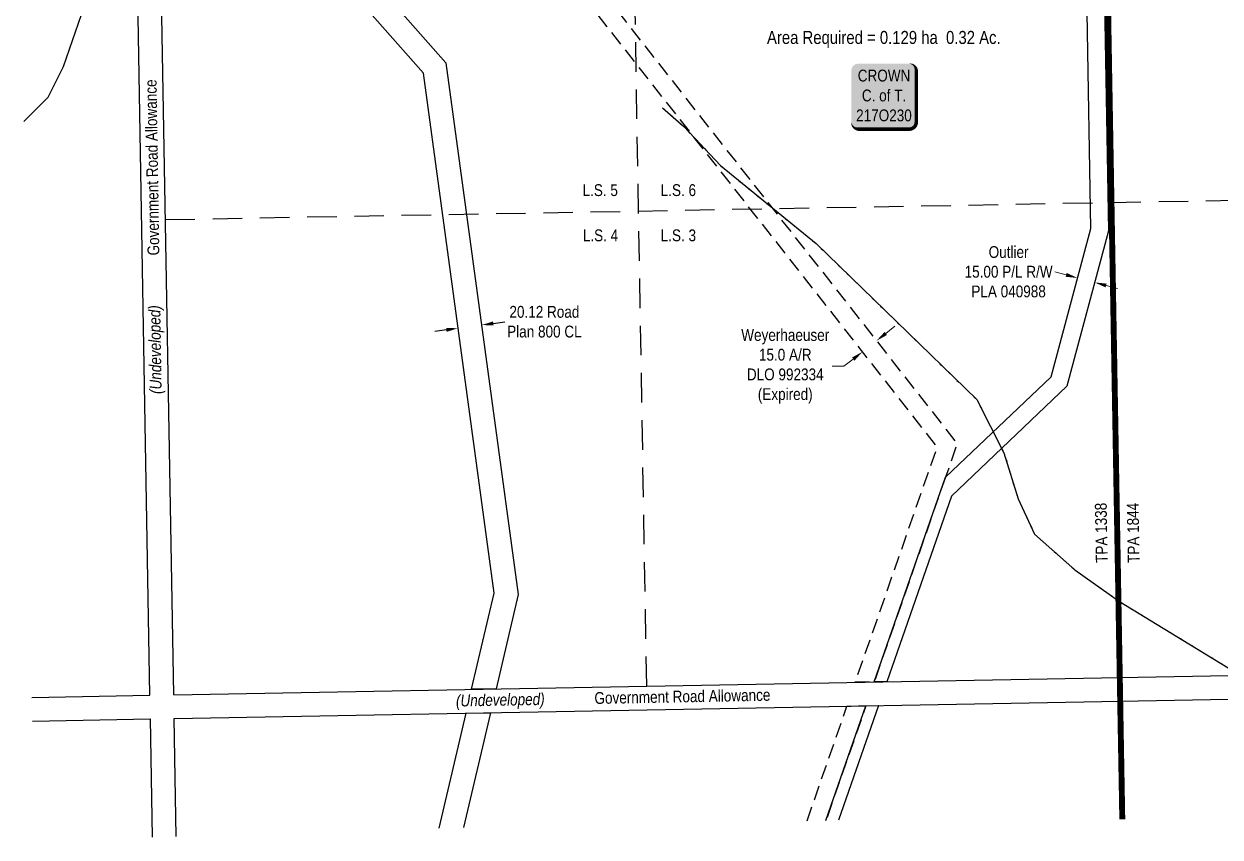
# Model space of a CAD drawing. Extents: x 585085 to 587865, y 5988184 to 5990821.
# Drawn here: x 585923 to 586936, y 5988184 to 5988872 of the extents above; entities that cross this region are included whole.
import ezdxf
from ezdxf.enums import TextEntityAlignment as Align

# ---------------------------------------------------------------- set-up
doc = ezdxf.new("R2010")
doc.units = 0
doc.header["$LTSCALE"] = 5
doc.header["$PDSIZE"] = 0.5
for name, pattern in [('CENTERLINEX3', [5, 2.5, -1, 0.5, -1]), ('foc-ACCESSROAD', [3.75, 2.5, -1.25]), ('foc-LSD', [8, 5, -3]), ('foc-QUARTERLINE', [33, 25, -3, 2, -3]), ('foc-WHEELTRACKS', [2, 0.4, -1.6])]:
    doc.linetypes.add(name, pattern=pattern)
doc.layers.get('Defpoints').update_dxf_attribs({"color": 9})
for name, color, linetype in [('AS-OWNER', 7, 'Continuous'), ('C-RW', 13, 'Continuous'), ('F-AR', 190, 'foc-ACCESSROAD'), ('L-AREAREQUIRED', 7, 'Continuous'), ('L-QSEC', 8, 'foc-QUARTERLINE'), ('L-ROAD-T', 7, 'Continuous'), ('L-SEC', 7, 'Continuous'), ('L-SECTION-LSD', 7, 'foc-LSD'), ('L-TITLEDB', 4, 'Continuous'), ('L-TITLEDB-T', 4, 'Continuous'), ('T-CREEK', 160, 'Continuous'), ('T-WATER-P3', 160, 'foc-WHEELTRACKS')]:
    doc.layers.add(name, color=color, linetype=linetype)
doc.layers.add('AS-TRAPPER BOUNDARY', color=7, linetype='CENTERLINEX3', true_color=0xb85c00, transparency=0.6)
doc.layers.add('AS-TRAPPER-T', color=7, linetype='Continuous', true_color=0xc26100)
for name, color, linetype, lineweight in [('C-RW-T', 13, 'Continuous', 9), ('F-AR-T', 190, 'Continuous', 9), ('T-TEXT', 48, 'Continuous', 18)]:
    doc.layers.add(name, color=color, linetype=linetype, lineweight=lineweight)
doc.styles.add('100L', font='ARIALN.TTF', dxfattribs={"height": 11})
doc.styles.add('80', font='ARIALN.TTF', dxfattribs={"height": 10})
doc.styles.add('80CG', font='ARIALN.TTF', dxfattribs={"height": 10})
doc.styles.add('80L', font='ARIALN.TTF', dxfattribs={"height": 10})
doc.styles.add('80LS', font='ARIALNI.TTF', dxfattribs={"height": 10})
doc.styles.add('foc-LtypeFont', font='ARIALN.TTF', dxfattribs={"height": 7.35})
doc.linetypes.add('foc-TOPO-flowdirection-NOLINE', pattern='A,0,[">",foc-LtypeFont,S=0.3,R=0,X=0,Y=-0.945],-20,[">",foc-LtypeFont,S=0.3,R=0,X=0,Y=-0.945],0', length=20)
doc.dimstyles.new('Compass 5 000', dxfattribs={"dimscale": 5, "dimtxt": 9, "dimasz": 2, "dimexe": 0.2, "dimexo": 0.0625, "dimgap": 0.5, "dimtad": 0, "dimtih": 1, "dimtoh": 1, "dimzin": 0, "dimdsep": 46, "dimtxsty": '80CG', "dimcen": 0.1, "dimse1": 1, "dimse2": 1, "dimclrd": 256, "dimclrt": 256, "dimaunit": 1, "dimadec": 4, "dimazin": 0, "dimtfac": 0.06, "dimtofl": 0, "dimtmove": 0, "dimatfit": 1, "dimfxl": 0.2, "dimtolj": 1, "dimtzin": 0, "dimlwd": -1, "dimarcsym": 0})

# ---------------------------------------------------------------- blocks, each defined once
blk = doc.blocks.new('*D378')
at = {"layer": 'C-RW-T', "transparency": 16777216}
for p, q in [((586805.2, 5988660.1), (586795.6, 5988662.7)), ((586839.1, 5988651.1), (586848.7, 5988648.5))]:
    blk.add_line(p, q, dxfattribs=at)
for points in [[(586805.7, 5988661.7), (586804.8, 5988658.5), (586814.9, 5988657.5)], [(586839.5, 5988652.7), (586838.6, 5988649.5), (586829.4, 5988653.7)]]:
    blk.add_solid(points, dxfattribs=at)
at = {"layer": 'Defpoints', "color": 0, "transparency": 16777216}
for p in [(586814.9, 5988657.5), (586814, 5988654), (586828.5, 5988650.1)]:
    blk.add_point(p, dxfattribs=at)
at = {"layer": 'C-RW-T', "transparency": 16777216, "insert": (586756.5, 5988662.7), "char_height": 10, "attachment_point": 5, "style": '80CG'}
blk.add_mtext('\\A1;Outlier\\P15.00 P/L R/W\\PPLA 040988', dxfattribs=at)
blk = doc.blocks.new('*D388')
at = {"layer": 'Defpoints', "color": 0, "transparency": 16777216}
for p in [(586642.1, 5988607.6), (586630.3, 5988598.3), (586632.8, 5988595)]:
    blk.add_point(p, dxfattribs=at)
at = {"layer": 'F-AR-T', "transparency": 16777216}
for p, q in [((586652.5, 5988610.5), (586660.3, 5988616.7)), ((586625, 5988588.9), (586617.1, 5988582.7)), ((586617.1, 5988582.7), (586607.1, 5988582.7))]:
    blk.add_line(p, q, dxfattribs=at)
for points in [[(586651.5, 5988611.8), (586653.5, 5988609.2), (586644.6, 5988604.3)], [(586624, 5988590.2), (586626, 5988587.5), (586632.8, 5988595)]]:
    blk.add_solid(points, dxfattribs=at)
at = {"layer": 'F-AR-T', "transparency": 16777216, "insert": (586567.4, 5988582.7), "char_height": 10, "attachment_point": 5, "style": '80CG'}
blk.add_mtext('\\A1;Weyerhaeuser\\P15.0 A/R\\PDLO 992334\\P(Expired)', dxfattribs=at)
blk = doc.blocks.new('*D396')
at = {"layer": 'Defpoints', "color": 0, "transparency": 16777216}
for p in [(586310.3, 5988617.6), (586291.3, 5988608.6), (586311.2, 5988611.4)]:
    blk.add_point(p, dxfattribs=at)
at = {"layer": 'L-TITLEDB-T', "transparency": 16777216}
for p, q in [((586280.5, 5988613.5), (586270.6, 5988612.2)), ((586320.2, 5988619), (586330.1, 5988620.4))]:
    blk.add_line(p, q, dxfattribs=at)
for points in [[(586280.3, 5988615.2), (586280.7, 5988611.9), (586290.4, 5988614.9)], [(586320, 5988620.7), (586320.5, 5988617.4), (586310.3, 5988617.6)]]:
    blk.add_solid(points, dxfattribs=at)
at = {"layer": 'L-TITLEDB-T', "transparency": 16777216, "insert": (586363.5, 5988620.4), "char_height": 10, "attachment_point": 5, "style": '80CG'}
blk.add_mtext('\\A1;20.12 Road\\PPlan 800 CL', dxfattribs=at)
blk = doc.blocks.new('*U374')
h = blk.add_hatch(color=255)
edge = h.paths.add_edge_path()
edge.add_line((-21.5, -28.5), (21.5, -28.5))
edge.add_arc((21.5, -22.5), 6, 270, 360)
edge.add_line((27.5, -22.5), (27.5, 21))
edge.add_arc((21.5, 21), 6, 0, 90)
edge.add_line((21.5, 27), (-21.5, 27))
edge.add_arc((-21.5, 21), 6, 90, 180)
edge.add_line((-27.5, 21), (-27.5, -22.5))
edge.add_arc((-21.5, -22.5), 6, 180, 270)
at = {"color": 14, "flags": 128}
blk.add_lwpolyline([(-21.5, -28.5, 3, 3, 0), (21.5, -28.5, 3, 3, 0.414214), (27.5, -22.5, 3, 3, 0), (27.5, 21, 3, 0, 0.414214), (21.5, 27, 0, 0, 0), (-21.5, 27, 0, 0, 0.414214), (-27.5, 21, 0, 0, 0), (-27.5, -22.5, 0, 3, 0.414214)], format="xyseb", close=True, dxfattribs=at)
at = {"color": 14, "style": '80'}
blk.add_attdef('ENTER_TEXT_001', (-26.8, -4.9), '', height=10, dxfattribs=at)

msp = doc.modelspace()

# ---------------------------------------------------------------- linework, layer by layer
at = {"layer": 'AS-TRAPPER BOUNDARY', "const_width": 4.998, "flags": 128}
msp.add_lwpolyline([(586852.757, 5988199.403), (586850.633, 5988319.462), (586822.519, 5989926.619), (586820.632, 5990026.557)], dxfattribs=at)
at = {"layer": 'C-RW'}
msp.add_lwpolyline([(586653.394, 5988315.822), (586642.731, 5988315.625), (586703.033, 5988488.798), (586792.507, 5988573.817), (586826.07, 5988699.253), (586819.998, 5989065.145), (586819.883, 5989076.939), (586819.793, 5989082.442), (586819.43, 5989104.611), (586819.333, 5989110.473), (586826.683, 5989120.704), (586828.458, 5989123.176), (586833.507, 5989130.204), (586833.629, 5989123.268), (586833.816, 5989112.618), (586833.947, 5989109.153), (586834.08, 5989097.6), (586834.17, 5989092.442), (586834.379, 5989082.442), (586834.654, 5989067.3), (586841.111, 5988697.408), (586805.911, 5988565.852), (586708.091, 5988472.905), (586653.394, 5988315.822)], close=True, dxfattribs=at)
msp.add_lwpolyline([(586601.901, 5988198.387), (586635.68, 5988295.384), (586646.342, 5988295.58), (586612.568, 5988198.597)], dxfattribs=at)
at = {"layer": 'F-AR', "flags": 128}
msp.add_lwpolyline([(586703.033, 5988488.798), (586642.731, 5988315.625), (586626.738, 5988315.33), (586628.559, 5988320.574), (586696.105, 5988514.537), (586226.272, 5989112.454), (586245.094, 5989112.788), (586712.977, 5988517.354), (586703.033, 5988488.798)], close=True, dxfattribs=at)
msp.add_lwpolyline([(586585.9, 5988198.071), (586619.686, 5988295.089), (586635.68, 5988295.384), (586601.901, 5988198.387)], dxfattribs=at)
at = {"layer": 'L-QSEC'}
for p, q in [((586850.633, 5988319.465), (586822.519, 5989926.619)), ((586850.985, 5988299.357), (586852.757, 5988199.403))]:
    msp.add_line(p, q, dxfattribs=at)
at = {"layer": 'L-SEC'}
for p, q in [((586029.564, 5988304.364), (586015.53, 5989108.719)), ((586049.672, 5988304.733), (586035.637, 5989109.076)), ((586850.633, 5988319.465), (587651.596, 5988334.165)), ((586049.672, 5988304.733), (586850.633, 5988319.465)), ((586850.985, 5988299.357), (587651.918, 5988314.057)), ((585929.626, 5988302.551), (586029.551, 5988304.363)), ((586029.546, 5988304.363), (586029.564, 5988304.364)), ((586050.023, 5988284.625), (586850.985, 5988299.357)), ((585929.977, 5988282.443), (586029.915, 5988284.256)), ((586031.659, 5988184.317), (586029.915, 5988284.256)), ((586050.023, 5988284.607), (586050.023, 5988284.625)), ((586051.766, 5988184.687), (586050.023, 5988284.606))]:
    msp.add_line(p, q, dxfattribs=at)
at = {"layer": 'L-SECTION-LSD'}
for p, q in [((586450.152, 5988312.099), (586436.31, 5989116.202)), ((586843.602, 5988721.385), (587645.163, 5988735.876)), ((586042.655, 5988706.905), (586843.602, 5988721.385))]:
    msp.add_line(p, q, dxfattribs=at)
at = {"layer": 'L-TITLEDB', "flags": 128}
msp.add_lwpolyline([(586322.6, 5988309.735), (586301.857, 5988309.354), (586320.88, 5988390.606), (586261.065, 5988830.753), (586036.046, 5989085.493), (586035.635, 5989109.076), (586035.513, 5989116.471), (586041.946, 5989109.188), (586280.171, 5988839.498), (586341.305, 5988389.638), (586322.6, 5988309.735)], close=True, dxfattribs=at)
msp.add_lwpolyline([(586274.364, 5988191.923), (586297.126, 5988289.156), (586317.867, 5988289.537), (586295.112, 5988192.333)], dxfattribs=at)
at = {"layer": 'T-CREEK', "flags": 128}
msp.add_lwpolyline([(585922.835, 5988789.885), (585943.474, 5988810.522), (585956.477, 5988836.523), (585971.481, 5988880.526), (585989.484, 5988904.528), (586033.491, 5988941.533), (586061.495, 5988974.534), (586081.499, 5988994.536), (586117.504, 5989021.539), (586140.507, 5989041.542), (586165.513, 5989085.545), (586220.523, 5989160.551), (586246.527, 5989183.553), (586334.537, 5989209.559), (586384.542, 5989215.562), (586433.547, 5989224.566), (586495.554, 5989240.57), (586595.566, 5989281.578), (586707.578, 5989301.585), (586760.584, 5989317.589), (586803.589, 5989333.592), (586841.594, 5989355.595), (586871.597, 5989363.597), (586933.064, 5989375.894)], dxfattribs=at)
at = {"layer": 'T-CREEK', "linetype": 'foc-TOPO-flowdirection-NOLINE', "flags": 128}
msp.add_lwpolyline([(585922.835, 5988789.885), (585943.474, 5988810.522), (585956.477, 5988836.523), (585971.481, 5988880.526), (585989.484, 5988904.528), (586033.491, 5988941.533), (586061.495, 5988974.534), (586081.499, 5988994.536), (586117.504, 5989021.539), (586140.507, 5989041.542), (586165.513, 5989085.545), (586220.523, 5989160.551), (586246.527, 5989183.553), (586334.537, 5989209.559), (586384.542, 5989215.562), (586433.547, 5989224.566), (586495.554, 5989240.57), (586595.566, 5989281.578), (586707.578, 5989301.585), (586760.584, 5989317.589), (586803.589, 5989333.592), (586841.594, 5989355.595), (586871.597, 5989363.597), (586933.064, 5989375.894)], dxfattribs=at)
at = {"layer": 'T-WATER-P3', "flags": 128}
msp.add_lwpolyline([(586463.521, 5988801.551), (586481.521, 5988785.551), (586512.522, 5988752.552), (586593.525, 5988686.554), (586729.528, 5988554.556), (586752.527, 5988509.555), (586764.525, 5988470.555), (586778.524, 5988440.554), (586812.525, 5988410.554), (586850.527, 5988383.555), (586947.531, 5988324.558), (586977.532, 5988301.56), (586996.533, 5988289.559), (587028.536, 5988287.562), (587073.54, 5988287.563), (587128.546, 5988299.567)], dxfattribs=at)
at = {"layer": 'T-WATER-P3', "linetype": 'foc-TOPO-flowdirection-NOLINE', "flags": 128}
msp.add_lwpolyline([(586463.521, 5988801.551), (586481.521, 5988785.551), (586512.522, 5988752.552), (586593.525, 5988686.554), (586729.528, 5988554.556), (586752.527, 5988509.555), (586764.525, 5988470.555), (586778.524, 5988440.554), (586812.525, 5988410.554), (586850.527, 5988383.555), (586947.531, 5988324.558), (586977.532, 5988301.56), (586996.533, 5988289.559), (587028.536, 5988287.562), (587073.54, 5988287.563), (587128.546, 5988299.567)], dxfattribs=at)

# ---------------------------------------------------------------- block references
at = {"layer": 'AS-OWNER', "color": 3}
ref = msp.add_blockref('*U374', (586650.851, 5988811.927), dxfattribs=at)
ref.add_attrib('ENTER_TEXT_001', 'CROWN', (586628.791, 5988823.768), dxfattribs={"layer": '0', "color": 14, "height": 10, "style": '80'})
ref.add_attrib('ENTER_TEXT_002', 'C. of T.', (586632.287, 5988806.924), dxfattribs={"layer": '0', "color": 14, "height": 10, "style": '80'})
ref.add_attrib('ENTER_TEXT_003', '217O230', (586627.403, 5988790.08), dxfattribs={"layer": '0', "color": 14, "height": 10, "style": '80'})

# ---------------------------------------------------------------- texts
at = {"layer": 'AS-TRAPPER-T', "style": '80L'}
for s, p in [('TPA 1338', (586840.394, 5988416.411)), ('TPA 1844', (586867.444, 5988416.375))]:
    msp.add_text(s, height=9.9897, rotation=91.002164, dxfattribs=at).set_placement(p)
at = {"layer": 'L-AREAREQUIRED', "color": 5, "style": '100L'}
msp.add_text('Area Required = 0.129 ha  0.32 Ac.', height=10.99506, dxfattribs=at).set_placement((586650.851, 5988852.225), align=Align.BOTTOM_CENTER)
at = {"layer": 'L-ROAD-T', "style": '80L'}
for rotation, p in [(90.940902, (586031.316, 5988751)), (1.053684, (586480.33, 5988303.32))]:
    msp.add_text('Government Road Allowance', height=10, rotation=rotation, dxfattribs=at).set_placement(p, align=Align.MIDDLE_CENTER)
at = {"layer": 'T-TEXT', "style": '80LS'}
for rotation, p in [(90.940902, (586033.848, 5988596.833)), (1.053684, (586326.168, 5988300.485))]:
    msp.add_text('(Undeveloped)', height=10, rotation=rotation, dxfattribs=at).set_placement(p, align=Align.MIDDLE_CENTER)

# ---------------------------------------------------------------- dimensions: what is measured, and where the dimension line sits
at = {"layer": 'C-RW-T'}
dim = msp.add_aligned_dim(p1=(586828.457, 5988650.096), p2=(586813.955, 5988653.955), distance=-3.699, text='Outlier\\P15.00 P/L R/W\\PPLA 040988', dimstyle='Compass 5 000', dxfattribs=at)
dim.commit()
dim.dimension.update_dxf_attribs({"geometry": '*D378', "text_midpoint": (586756.493, 5988662.673)})
at = {"layer": 'F-AR-T'}
dim = msp.add_aligned_dim(p1=(586642.051, 5988607.606), p2=(586630.264, 5988598.319), distance=4.172, text='Weyerhaeuser\\P15.0 A/R\\PDLO 992334\\P(Expired)', dimstyle='Compass 5 000', dxfattribs=at)
dim.commit()
dim.dimension.update_dxf_attribs({"geometry": '*D388', "text_midpoint": (586567.39, 5988582.663)})
at = {"layer": 'L-TITLEDB-T'}
dim = msp.add_aligned_dim(p1=(586291.258, 5988608.639), p2=(586311.181, 5988611.374), distance=6.329, text='20.12 Road\\PPlan 800 CL', dimstyle='Compass 5 000', dxfattribs=at)
dim.commit()
dim.dimension.update_dxf_attribs({"geometry": '*D396', "text_midpoint": (586363.504, 5988620.364)})

# ---------------------------------------------------------------- next in the draw order: texts
at = {"layer": 'L-SECTION-LSD', "attachment_point": 1, "style": '100L', "bg_fill": 3, "box_fill_scale": 1.5, "bg_fill_color": 256, "bg_fill_transparency": 0}
for s, width, insert, char_height in [('\\pi1.75779;L.S. 5', 30.38749, (586394.043, 5988736.81), 9.99551), ('L.S. 6', 30.46945, (586461.972, 5988736.81), 9.9955), ('\\pi1.98512;L.S. 4', 30.52618, (586394.043, 5988698.543), 9.99551), ('L.S. 3', 30.36228, (586461.972, 5988698.543), 9.9955)]:
    msp.add_mtext_dynamic_manual_height_columns(s, width=width, gutter_width=54.975, heights=[0], dxfattribs=dict(at, insert=insert, char_height=char_height))

doc.saveas('drawing.dxf')
